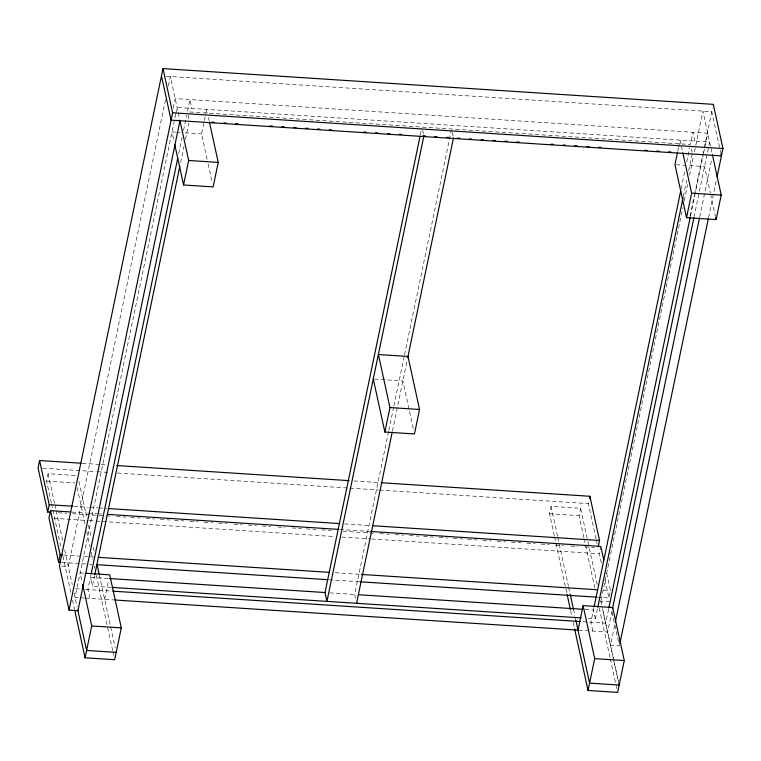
<?xml version="1.0" encoding="UTF-8"?>
<svg xmlns="http://www.w3.org/2000/svg" width="761" height="761" viewBox="0 0 761 761"><rect width="100%" height="100%" fill="white"/><g stroke="black" fill="none" stroke-linecap="round" stroke-linejoin="round"><path stroke-width="0.57" stroke-dasharray="3.81 2.85" d="M51.329 503.002L46.545 481.047L48.067 473.703L76.471 475.549M165.498 99.805L68.3 566.498L60.538 565.994M168.409 85.831L170.34 76.528L177.998 111.648M173.223 107.929L175.163 98.616L707.73 133.223L703.602 153.009M175.696 114.14L75.044 597.423L84.148 598.013M175.877 113.275L177.085 107.453L709.652 142.06L694.137 216.543M90.949 574.974L87.915 589.547L89.836 598.384M178.683 153.722L182.069 137.427M183.525 130.445L186.673 115.32M111.372 587.368L92.395 586.141L94.573 575.668M180.604 162.559L184 146.264M185.456 139.282L188.842 122.997M104.638 599.345L108.576 580.415M207.106 159.239L201.57 133.879L204.129 121.627M204.357 120.514L205.746 113.836M205.984 112.723L206.678 109.375L207.43 112.837M420.262 135.211L421.718 128.229M388.576 431.554L354.645 594.465L355.844 599.991M388.814 430.384L393.665 407.116M393.903 405.946L404.329 355.91M404.567 354.75L451.34 130.16M392.438 431.078L407.221 360.096M554.284 535.677L549.499 513.732L551.031 506.379L580.614 508.3L587.673 540.652M583.877 537.599L579.092 515.654L580.614 508.3M596.025 538.75L588.367 503.63L589.024 500.481M677.747 151.277L678.441 147.929M678.679 146.816L680.068 140.138L682.579 151.667M601.276 562.836L599.297 553.78L600.61 547.473M593.932 607.649L590.888 622.232L592.819 631.069M681.171 188.728L684.805 171.273M686.745 161.969L689.656 148.005M588.253 618.36L595.368 618.817L597.547 608.343M683.34 196.405L686.736 180.11M688.676 170.806L692.31 153.351M601.114 599.934L682.788 207.724M684.244 200.742L687.64 184.447M689.58 175.135L693.452 156.519M694.422 151.858L702.907 111.125L712.543 155.32M597.071 597.195L608.933 597.965L610.465 590.612L606.517 572.481M689.97 216.447L694.336 195.501M694.574 194.34L704.03 148.947M704.267 147.786L712.439 108.557M608.591 609.228L605.689 623.192L581.404 621.613M690.522 215.858L703.364 154.169M611.977 611.083L607.611 632.03L578.027 630.108M614.622 625.504L610.503 645.28L619.378 645.861L611.473 609.609M699.701 216.999L711.573 159.972M708.577 217.579L716.329 180.328M166.212 76.252L711.782 111.705L720.677 152.495M175.534 132.186L171.986 131.957L173.993 141.175M176.723 132.262L180.271 132.49M185.009 132.804L201.57 133.879M676.149 164.709L704.553 166.554L710.327 193.066M374.479 379.092L402.883 380.938L413.689 430.507M82.274 463.297L100.072 464.457M101.251 464.533L105.998 464.838M353.875 480.942L379.967 482.645M42.797 468.186L96.162 471.649M97.351 471.725L110.402 472.571M117.517 473.038L348.785 488.067M349.974 488.143L378.436 489.989M379.625 490.065L588.367 503.63M46.545 481.047L74.939 482.893M549.499 513.732L579.092 515.654M74.121 506.331L88.352 507.254M89.541 507.33L97.846 507.872M99.025 507.948L107.33 508.491M344.533 523.901L370.626 525.594M71.867 512.058L87.277 513.057M88.466 513.133L96.771 513.675M97.96 513.751L101.517 513.979M339.901 529.475L369.551 531.397M58.359 512.752L66.664 513.295M72.59 513.675L110.545 516.148M116.471 516.529L125.965 517.147M130.702 517.451L140.195 518.07M146.122 518.46L154.426 518.992M160.362 519.383L169.846 520.001M174.592 520.305L184.076 520.924M190.012 521.304L198.307 521.846M204.243 522.236L212.538 522.769M218.474 523.159L226.778 523.701M233.893 524.158L242.188 524.7M248.124 525.08L256.428 525.623M262.355 526.013L270.659 526.545M277.775 527.012L284.89 527.478M292.005 527.934L301.499 528.553M306.236 528.857L315.729 529.475M321.656 529.865L331.149 530.484M343.002 531.254L375.03 533.328M379.768 533.642L389.261 534.251M395.187 534.641L403.492 535.183M409.428 535.563L418.911 536.182M423.658 536.486L433.142 537.104M439.078 537.494L447.373 538.027M453.309 538.417L462.793 539.035M467.539 539.34L477.023 539.958M482.959 540.339L491.264 540.881M497.19 541.271L505.494 541.803M511.421 542.193L520.914 542.812M526.84 543.192L535.145 543.735M541.071 544.115L549.375 544.657M555.302 545.047L563.606 545.58M570.721 546.046L577.837 546.512M584.952 546.969L594.446 547.587M53.727 518.327L88.124 520.562M89.313 520.638L334.811 536.591M341.936 537.057L370.398 538.902M371.587 538.978L599.297 553.78M63.705 555.083L96.913 557.242M335.306 572.738L360.21 574.355M603.349 590.146L610.465 590.612M62.174 562.436L88.266 564.129M89.456 564.205L91.824 564.367M329.028 579.777L358.678 581.699M609.742 601.675L600.867 601.095L601.609 604.5M83.7 573.157L80.152 572.928L82.159 582.146M108.262 578.455L90.464 577.304L92.395 586.141M329.76 592.848L356.186 594.569M585.142 609.437L593.447 609.98L595.368 618.817M75.396 588.738L81.085 589.109M85.641 589.404L111.639 591.088M85.289 598.089L113.57 599.925M710.584 194.226L715.359 216.124M694.86 141.099L692.929 132.262L690.379 144.514L187.406 111.829L189.955 99.577L191.886 108.414M691.349 148.928L692.063 152.238M596.272 539.891L597.509 545.551M604.985 579.834L608.933 597.965M602.598 609.028L618.921 683.901L602.531 608.81M587.92 541.803L597.499 585.704M600.771 600.724L602.284 607.649M584.125 538.759L594.959 588.434M599.24 608.068L610.065 657.742M610.322 658.902L616.867 688.933M551.031 506.379L557.585 536.419M557.832 537.57L568.41 586.094M568.667 587.245L569.922 593.019M573.452 609.2L574.964 616.125M575.211 617.285L575.972 620.748M554.541 536.838L566.878 593.437M570.655 610.769L571.663 615.392M573.176 622.317L574.688 629.252M452.3 132.309L453.271 136.723M422.678 130.388L423.401 133.698M208.438 117.451L209.189 120.904M208.105 163.843L212.129 182.288M188.129 115.139L189.089 119.563M178.245 112.78L179.606 118.982M78.916 481.399L86.478 516.053M88.485 525.299L91.263 538.008M93.27 547.245L94.278 551.868M99.32 574.974L110.412 625.856M110.649 626.959L115.187 647.763M77.137 487.592L85.194 524.557M86.706 531.492L89.979 546.512M91.244 552.286L92.747 559.221M94.259 566.146L94.764 568.457M96.276 575.392L112.647 650.484M112.904 651.635L113.912 656.258M48.067 473.703L54.621 503.734M54.868 504.895L55.876 509.509M56.133 510.669L62.678 540.7M64.695 549.946L72.257 584.619M74.083 593.009L77.061 606.65M51.577 504.153L52.585 508.776M52.842 509.927L61.403 549.204M62.916 556.139L71.22 594.265M72.485 600.039L74.502 609.276"/><path stroke-width="1.14" d="M81.094 463.221L39.582 460.529L38.05 467.872L47.686 512.058L50.055 512.22M47.686 512.058L49.218 504.714L39.582 460.529M70.678 511.982L50.511 510.669L48.98 518.022L58.616 562.208L60.994 562.36M58.616 562.208L60.148 554.855L50.511 510.669M717.052 176.837L722.95 148.547L713.314 104.352L162.997 68.595L59.425 565.918L69.061 610.103L77.936 610.683L179.976 120.714M69.061 610.103L172.633 112.79L162.997 68.595M91.196 573.813L177.713 158.374M94.811 574.498L179.881 166.05M86.069 573.309L109.736 574.85L121.294 627.873L114.664 659.72L85.08 657.799L91.71 625.951L82.664 584.458M209.437 122.055L218.236 162.407L213.137 186.902L183.544 184.98L188.652 160.476L179.853 120.133M420.024 136.381L325.023 592.543L326.945 601.38L423.887 135.905M384.857 432.039L389.955 407.544L378.398 354.521L407.982 356.443L419.539 409.466L414.441 433.96L384.857 432.039L373.29 379.016M356.567 603.302L392.191 432.238M407.706 357.765L453.508 137.836M589.461 498.379L589.899 496.277L381.156 482.721M578.027 630.108L583.126 605.604L612.71 607.525L624.277 660.558L617.628 692.405L588.034 690.474L574.688 629.252M677.518 152.39L674.959 164.633L686.527 217.656L716.111 219.587L721.219 195.082L712.42 154.74M598.222 546.769L599.535 540.472L589.899 496.277M594.17 606.488L680.686 191.059M597.794 607.183L683.102 197.565M588.034 690.474L594.693 658.636L583.126 605.604M686.527 217.656L691.625 193.161L682.826 152.818M608.838 608.058L690.275 217.018M612.462 608.752L693.899 217.703M615.354 622.003L699.454 218.16M619.863 643.53L708.329 218.74M172.633 112.79L722.95 148.547M211.872 122.131L214.241 122.283M223.734 122.901L226.103 123.054M235.596 123.672L237.965 123.824M269.993 125.907L272.371 126.06M281.855 126.678L284.234 126.83M293.717 127.448L296.096 127.601M305.589 128.219L307.958 128.371M317.451 128.989L319.82 129.142M329.313 129.76L331.682 129.912M363.71 131.995L366.089 132.148M375.573 132.766L377.951 132.918M387.435 133.536L389.813 133.689M399.297 134.307L401.675 134.459M423.021 135.848L425.399 136M434.55 136.6L436.919 136.752M446.403 137.37L449.123 137.551M457.428 138.083L459.796 138.236M469.29 138.854L471.658 139.006M481.152 139.624L483.53 139.786M493.014 140.395L495.392 140.557M504.876 141.166L507.254 141.327M516.738 141.936L519.116 142.098M551.145 144.171L553.513 144.333M563.007 144.942L565.375 145.104M574.869 145.712L577.238 145.874M586.731 146.483L589.1 146.645M598.593 147.254L600.962 147.415M644.862 150.269L647.231 150.421M656.724 151.039L659.093 151.192M668.586 151.81L670.955 151.962M188.652 160.476L218.236 162.407M691.625 193.161L721.219 195.082M389.955 407.544L419.539 409.466M116.671 465.532L349.137 480.638M49.218 504.714L72.932 506.255M108.519 508.567L339.796 523.587M373.004 525.746L599.535 540.472M107.444 514.369L338.721 529.399M370.74 531.473L600.829 546.427L603.796 560.02M60.148 554.855L62.516 555.007M98.102 557.318L329.38 572.348M361.399 574.431L597.423 589.765M96.571 564.672L327.848 579.701M359.867 581.775L595.892 597.119M109.441 578.531L325.347 592.562M358.564 594.722L582.764 609.285M112.561 587.444L581.138 617.894M112.828 591.164L580.215 621.537M114.749 600.001L578.579 630.146M91.71 625.951L121.294 627.873M594.693 658.636L624.277 660.558M116.195 652.367L86.611 650.446L77.793 610.018M619.169 685.052L589.566 683.131L575.972 620.748M720.924 153.627L721.418 155.891L171.101 120.133L161.465 75.948M715.606 217.275L716.111 219.587M570.179 594.179L573.452 609.2M567.135 594.598L570.408 609.618M174.754 144.638L183.544 184.98M97.056 564.576L99.063 573.813M74.749 610.436L85.08 657.799"/></g></svg>
